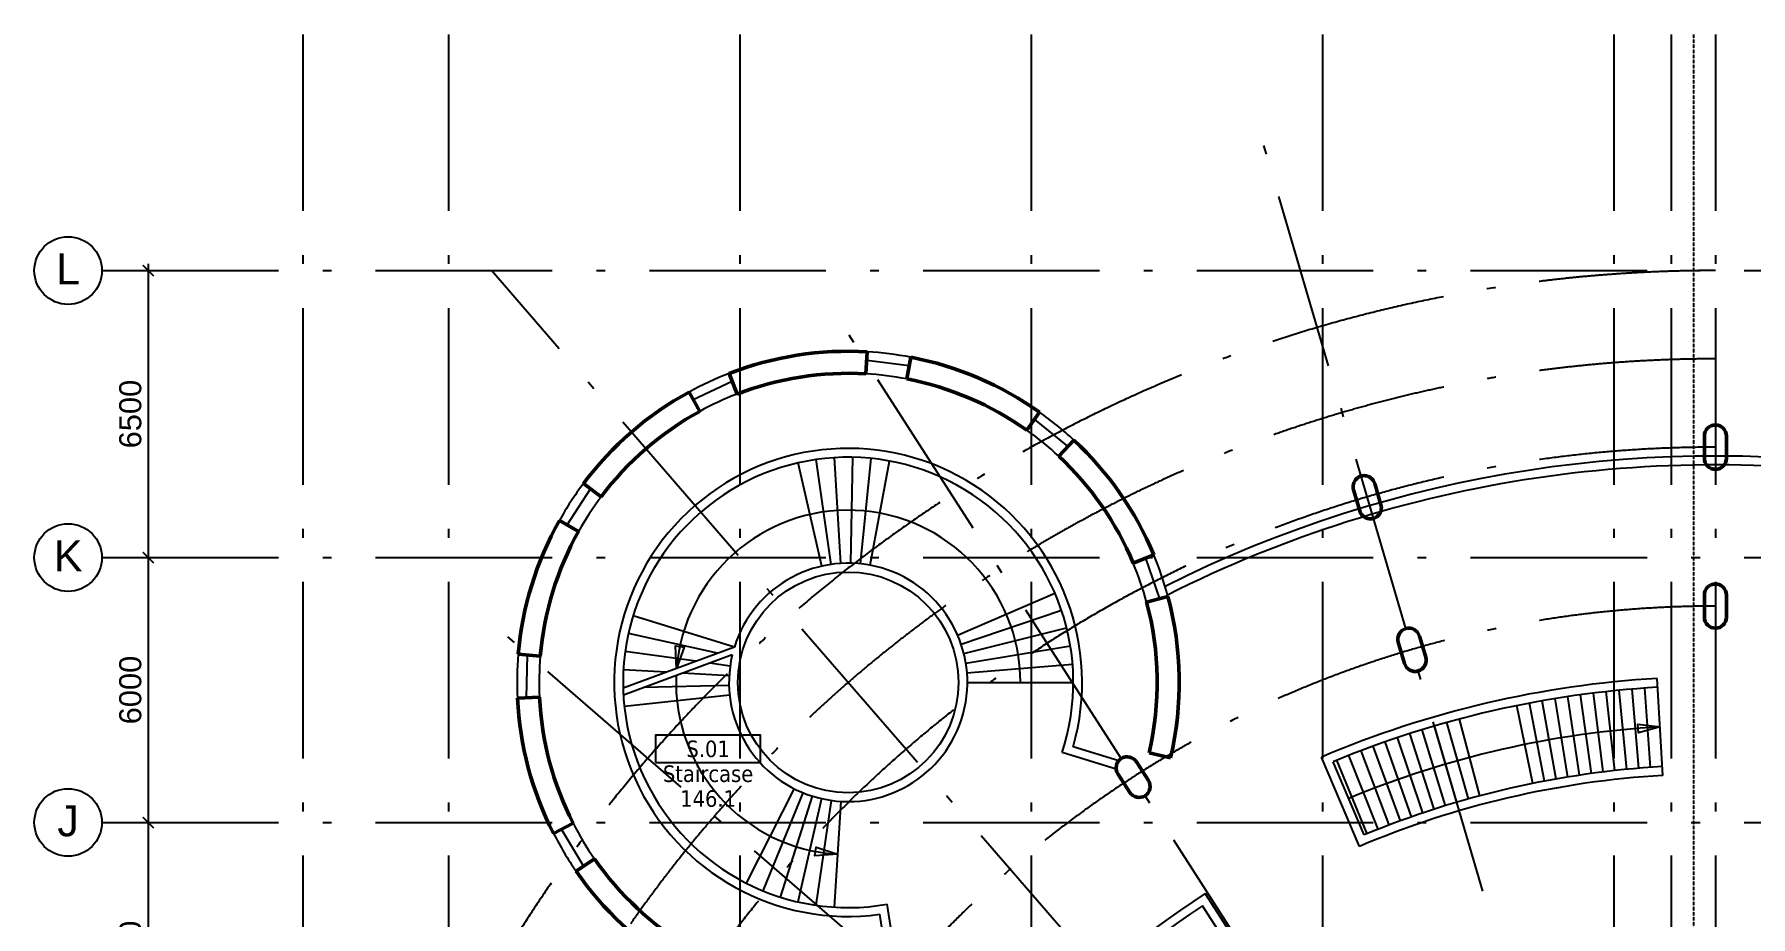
# Model space of a CAD drawing. Header units: millimetres. Extents: x 2558 to 253942, y 1343 to 186042.
# Drawn here: x 131420 to 170299, y 162610 to 182593 of the extents above; entities that cross this region are included whole.
import ezdxf
from ezdxf.enums import TextEntityAlignment as Align

# ---------------------------------------------------------------- set-up
doc = ezdxf.new("R2010")
doc.units = ezdxf.units.MM
doc.linetypes.add('DASHED', pattern=[0.75, 0.5, -0.25])
doc.linetypes.add('OSY', pattern=[6200, 4000, -1000, 200, -1000])
for name, color, linetype in [('AKS-NUM', 3, 'Continuous'), ('axes', 40, 'OSY'), ('DIM', 4, 'Continuous'), ('F', 4, 'Continuous'), ('P', 3, 'Continuous'), ('R', 7, 'Continuous'), ('T-EXPL pom', 9, 'Continuous')]:
    doc.layers.add(name, color=color, linetype=linetype)
doc.layers.add('Kolumns', color=5, linetype='Continuous', lineweight=50)
doc.layers.add('ST', color=5, linetype='Continuous', lineweight=50)
doc.styles.add('DIM100', font='arial.ttf')
doc.styles.add('dim200', font='arial.ttf')
doc.styles.add('EXPL', font='tahoma.ttf')
doc.dimstyles.new('DIM200', dxfattribs={"dimtxt": 500, "dimasz": 250, "dimexe": 200, "dimexo": 200, "dimgap": 150, "dimtad": 1, "dimdec": 0, "dimzin": 0, "dimdsep": 46, "dimtxsty": 'dim200', "dimblk": 'ARCHTICK', "dimcen": 100, "dimdle": 150, "dimclrd": 256, "dimclre": 256, "dimclrt": 256, "dimaunit": 1, "dimadec": 4, "dimazin": 0, "dimtfac": 1, "dimtdec": 0, "dimtix": 1, "dimtofl": 0, "dimtmove": 0, "dimatfit": 0, "dimldrblk": 'DOT', "dimfxl": 200, "dimtolj": 1, "dimtzin": 0, "dimarcsym": 0})

# ---------------------------------------------------------------- blocks, each defined once
blk = doc.blocks.new('_ArchTick')
at = {"color": 0, "linetype": 'ByBlock', "const_width": 0.15}
blk.add_lwpolyline([(-0.5, -0.5), (0.5, 0.5)], dxfattribs=at)
blk = doc.blocks.new('*D470')
at = {"layer": 'Defpoints', "color": 0, "transparency": 16777216}
for p in [(132951, 177243), (132951, 170743), (134001, 170743)]:
    blk.add_point(p, dxfattribs=at)
at = {"layer": 'DIM', "lineweight": -2, "transparency": 16777216}
for p, q in [((134001, 177393), (134001, 170593)), ((133151, 177243), (134201, 177243)), ((133151, 170743), (134201, 170743))]:
    blk.add_line(p, q, dxfattribs=at)
at = {"layer": 'DIM', "lineweight": -2, "transparency": 16777216, "xscale": 250, "yscale": 250, "zscale": 250}
for p, rotation in [((134001, 177243), 90), ((134001, 170743), 270)]:
    blk.add_blockref('_ArchTick', p, dxfattribs=dict(at, rotation=rotation))
at = {"layer": 'DIM', "transparency": 16777216, "insert": (133596, 173993), "char_height": 500, "attachment_point": 5, "rotation": 90, "style": 'dim200'}
blk.add_mtext('\\A1;6500', dxfattribs=at)
blk = doc.blocks.new('_Dot')
at = {"layer": 'P', "color": 0, "lineweight": -2}
blk.add_line((-0.5, 0), (-1, 0), dxfattribs=at)
at = {"layer": 'P', "color": 0, "const_width": 0.5}
blk.add_lwpolyline([(-0.25, 0, 1), (0.25, 0, 1)], format="xyb", close=True, dxfattribs=at)
blk = doc.blocks.new('*D471')
at = {"layer": 'Defpoints', "color": 0, "transparency": 16777216}
for p in [(132951, 170743), (132951, 164743), (134001, 164743)]:
    blk.add_point(p, dxfattribs=at)
at = {"layer": 'DIM', "lineweight": -2, "transparency": 16777216}
for p, q in [((133151, 170743), (134201, 170743)), ((134001, 170893), (134001, 164593)), ((133151, 164743), (134201, 164743))]:
    blk.add_line(p, q, dxfattribs=at)
at = {"layer": 'DIM', "lineweight": -2, "transparency": 16777216, "xscale": 250, "yscale": 250, "zscale": 250}
for p, rotation in [((134001, 170743), 90), ((134001, 164743), 270)]:
    blk.add_blockref('_ArchTick', p, dxfattribs=dict(at, rotation=rotation))
at = {"layer": 'DIM', "transparency": 16777216, "insert": (133596, 167743), "char_height": 500, "attachment_point": 5, "rotation": 90, "style": 'dim200'}
blk.add_mtext('\\A1;6000', dxfattribs=at)
blk = doc.blocks.new('*D472')
at = {"layer": 'Defpoints', "color": 0, "transparency": 16777216}
for p in [(132951, 164743), (132951, 158743), (134001, 158743)]:
    blk.add_point(p, dxfattribs=at)
at = {"layer": 'DIM', "lineweight": -2, "transparency": 16777216}
for p, q in [((134001, 164893), (134001, 158593)), ((133151, 164743), (134201, 164743)), ((133151, 158743), (134201, 158743))]:
    blk.add_line(p, q, dxfattribs=at)
at = {"layer": 'DIM', "lineweight": -2, "transparency": 16777216, "xscale": 250, "yscale": 250, "zscale": 250}
for p, rotation in [((134001, 164743), 90), ((134001, 158743), 270)]:
    blk.add_blockref('_ArchTick', p, dxfattribs=dict(at, rotation=rotation))
at = {"layer": 'DIM', "transparency": 16777216, "insert": (133596, 161743), "char_height": 500, "attachment_point": 5, "rotation": 90, "style": 'dim200'}
blk.add_mtext('\\A1;6000', dxfattribs=at)
blk = doc.blocks.new('nomkom')
blk.add_lwpolyline([(-950, 0), (950, 0), (950, 500), (-950, 500)], close=True)
at = {"style": 'EXPL'}
for tag, height, p in [('NO_LEGEND', 300, (0, 100)), ('ROOM_NAME', 200, (0, -350)), ('AREA', 300, (0, -800))]:
    blk.add_attdef(tag, text='', height=height, dxfattribs=at).set_placement(p, align=Align.CENTER)

msp = doc.modelspace()

# ---------------------------------------------------------------- linework, layer by layer
at = {"layer": 'AKS-NUM'}
for centre in [(132185.5, 177243.4), (132185.5, 170743.4), (132185.5, 164743.4)]:
    msp.add_circle(centre, 765.9, dxfattribs=at)
at = {"layer": 'axes'}
for p, q in [((137501.4, 182593.4), (137501.4, 101893.4)), ((140801.4, 182593.4), (140801.4, 101893.4)), ((147401.4, 182593.4), (147401.4, 101893.4)), ((154001.4, 182593.4), (154001.4, 101893.4)), ((160601.4, 182593.4), (160601.4, 101893.4)), ((167201.4, 182593.4), (167201.4, 101893.4)), ((168501.4, 182593.4), (168501.4, 101893.4)), ((169501.4, 182593.4), (169501.4, 101893.4)), ((165979.7, 157237.1), (159077.3, 180744.6)), ((132951.4, 177243.4), (248059.2, 177243.4)), ((155487.4, 161416.4), (141773.2, 177243.4)), ((162743.4, 155759.1), (149497.7, 176369.8)), ((132951.4, 170743.4), (248059.2, 170743.4)), ((169501.4, 145243.4), (141538.7, 169473.3)), ((132951.4, 164743.4), (248059.2, 164743.4))]:
    msp.add_line(p, q, dxfattribs=at)
for radius, end in [(32000, 270), (30000, 271.14599), (28000, 270), (24400, 270)]:
    msp.add_arc((169501.4, 145243.4), radius, 90, end, dxfattribs=at)
at = {"layer": 'F'}
for p, q in [((151240.6, 175083.4), (150274.7, 175204)), ((147230.1, 174727.5), (146347.2, 174317.7)), ((154074.7, 173873.3), (154829.8, 173259)), ((143486.9, 171484.1), (144018.2, 172299.6)), ((156591.3, 170730.4), (156905.9, 169809.3)), ((142582, 168538.2), (142563.9, 167565)), ((143358.4, 164587.5), (143858.9, 163752.7))]:
    msp.add_line(p, q, dxfattribs=at)
for centre, radius, start, end in [((149855.6, 167915.9), 7500, 79.06346, 86.70857), ((149855.6, 167915.9), 7500, 111.07884, 118.72395), ((149855.6, 167915.9), 7000, 79.06346, 86.70857), ((149855.6, 167915.9), 7000, 111.07884, 118.72395), ((149855.6, 167915.9), 7500, 47.04807, 54.69318), ((149855.6, 167915.9), 7000, 47.04807, 54.69318), ((169501.4, 145243.4), 27800, 80.89331, 116.64693), ((169501.4, 145243.4), 27600, 80.19533, 116.7244), ((149855.6, 167915.9), 7500, 143.09423, 150.73934), ((149855.6, 167915.9), 7000, 143.09423, 150.73934), ((149855.6, 167915.9), 7500, 15.03269, 22.67779), ((149855.6, 167915.9), 7000, 15.03269, 22.67779), ((149855.6, 167915.9), 7500, 175.10962, 182.75472), ((149855.6, 167915.9), 7000, 175.10962, 182.75472), ((149855.6, 167915.9), 7500, 207.125, 214.77011), ((149855.6, 167915.9), 7000, 207.125, 214.77011)]:
    msp.add_arc(centre, radius, start, end, dxfattribs=at)
at = {"layer": 'Kolumns'}
for points in [[(169751.4, 173493.4, 1), (169251.4, 173493.4), (169251.4, 172993.4, 1), (169751.4, 172993.4)], [(161782.3, 172419.5, 1), (161302.6, 172278.6), (161443.4, 171798.9, 1), (161923.2, 171939.8)], [(169751.4, 169893.4, 1), (169251.4, 169893.4), (169251.4, 169393.4, 1), (169751.4, 169393.4)], [(162796.6, 168965.3, 1), (162316.8, 168824.5), (162457.7, 168344.7, 1), (162937.4, 168485.6)], [(155964.3, 165845.1, -1), (156384.9, 166115.5), (156655.2, 165694.8, -1), (156234.6, 165424.5)]]:
    msp.add_lwpolyline(points, format="xyb", close=True, dxfattribs=at)
at = {"layer": 'P'}
for p, q in [((149912.1, 170615.3), (149962.3, 173014.8)), ((149256.4, 170548.6), (148723.8, 172888.7)), ((149472.9, 170588.6), (149132.7, 172964.4)), ((149691.9, 170610.9), (149546.5, 173006.5)), ((150131.8, 170601.7), (150377.4, 172989.1)), ((150349.8, 170570.3), (150789.1, 172929.7)), ((152334.1, 168986.8), (154537.2, 169938.8)), ((152413.1, 168781.3), (154686.5, 169550.6)), ((147276.7, 168715.5), (144984.4, 169426.3)), ((152475.1, 168570), (154803.6, 169151.5)), ((146895.9, 168574.9), (144877.5, 169024.4)), ((152519.7, 168354.4), (154887.9, 168744.2)), ((147276.7, 168715.5), (144757.2, 167785.3)), ((147228.1, 168537.7), (144763.7, 167627.8)), ((146404.6, 168393.5), (144803.7, 168615.1)), ((147181.1, 168286), (146719.6, 168349.9)), ((145736, 168146.6), (144763.6, 168201.1)), ((147159.8, 168066.9), (146112, 168125.6)), ((152546.6, 168135.9), (154938.6, 168331.4)), ((168311.4, 165809), (168184.3, 168005.3)), ((147171.1, 167627), (144784.8, 167370.3)), ((147156.5, 167846.7), (145222.6, 167797.2)), ((152555.6, 167915.9), (154955.6, 167915.9)), ((166423.6, 165814.4), (166157.3, 167594.6)), ((166690.5, 165852.6), (166447.2, 167636.1)), ((166957.8, 165887.3), (166737.6, 167673.8)), ((167225.5, 165918.5), (167028.6, 167707.7)), ((167493.6, 165946.3), (167319.9, 167737.9)), ((167762.1, 165970.6), (167611.6, 167764.3)), ((168030.8, 165991.4), (167903.6, 167786.9)), ((165361.9, 165627.3), (165003.7, 167391.3)), ((165626.4, 165679.3), (165291, 167447.8)), ((165891.5, 165727.8), (165579.1, 167500.4)), ((166157.3, 165772.8), (165867.9, 167549.4)), ((163386.6, 165124.3), (162857.5, 166844.8)), ((163644.8, 165201.9), (163138, 166929)), ((163903.9, 165276.1), (163419.5, 167009.7)), ((164164, 165346.9), (163702.1, 167086.7)), ((155984.8, 166143), (154951.6, 166459.5)), ((162364.7, 164780.8), (161747.1, 166471.5)), ((162618.5, 164871.6), (162022.9, 166570.2)), ((162873.5, 164959.1), (162299.9, 166665.3)), ((163129.5, 165043.4), (162578.1, 166756.8)), ((155926.2, 165951.8), (154701.7, 166326.9)), ((161440.3, 164200.7), (160579.4, 166225.2)), ((161546.4, 164462.1), (160842, 166118.6)), ((161610.8, 164488.6), (160927.9, 166154.1)), ((161860.8, 164589.2), (161199.6, 166263.4)), ((162112.2, 164686.6), (161472.7, 166369.2)), ((148631.2, 165509.5), (147542.9, 163370.4)), ((148831.4, 165417.7), (147921, 163197.1)), ((149038.3, 165342.5), (148311.9, 163055.1)), ((149250.7, 165284.5), (148713.1, 162945.5)), ((149467.1, 165244), (149121.9, 162868.9)), ((149686.2, 165221.2), (149535.6, 162825.9)), ((159756, 160315.1), (157943.7, 163135)), ((150738.1, 161596.7), (150571.9, 162664.5)), ((150935.7, 161627.5), (150738.7, 162892.9)), ((159577.3, 160223.2), (157884.4, 162857.4))]:
    msp.add_line(p, q, dxfattribs=at)
for points in [[(145968.4, 168232.5), (145944.4, 168741.8), (146142.1, 168711.9), (145968.4, 168232.5)], [(168247.8, 166907.2), (167756.2, 166772.1), (167742, 166971.6), (168247.8, 166907.2)], [(149610.9, 164023.6), (149102.2, 163987.9), (149127.6, 164186.3), (149610.9, 164023.6)]]:
    msp.add_lwpolyline(points, close=True, dxfattribs=at)
msp.add_circle((149855.6, 167915.9), 2500, dxfattribs=at)
for centre, radius, start, end in [((149855.6, 167915.9), 5300, 344.05071, 277.76747), ((149855.6, 167915.9), 5100, 341.84607, 279.97211), ((149855.6, 167915.9), 3900, 0, 175.34388), ((149855.6, 167915.9), 2700, 166.68526, 162.77282), ((149855.6, 167915.9), 3900, 177.75105, 266.40241), ((169501.4, 145243.4), 22800, 93.3117, 113.03643), ((169501.4, 145243.4), 22600, 93.3117, 112.52938), ((169501.4, 145243.4), 21700, 93.3117, 112.50835), ((169501.4, 145243.4), 20600, 93.3117, 113.03643), ((169501.4, 145243.4), 20800, 93.3117, 112.4855), ((169501.4, 145243.4), 21300, 122.86177, 180), ((169501.4, 145243.4), 21100, 123.40615, 180)]:
    msp.add_arc(centre, radius, start, end, dxfattribs=at)
at = {"layer": 'R', "color": 7, "linetype": 'DASHED'}
msp.add_line((169001.4, 182593.4), (169001.4, 109343.4), dxfattribs=at)
at = {"layer": 'ST'}
for p, q in [((150286.2, 175403.5), (150257.5, 174904.3)), ((151278.5, 175279.7), (151183.6, 174788.8)), ((147158.2, 174914), (147338, 174447.5)), ((146251.1, 174493), (146491.4, 174054.5)), ((154190.2, 174036.4), (153901.3, 173628.4)), ((154966, 173405.3), (154625.3, 173039.4)), ((143858.4, 172419.6), (144258.2, 172119.4)), ((143312.5, 171581.8), (143748.7, 171337.4)), ((156775.7, 170807.5), (156314.4, 170614.7)), ((157098.9, 169861.2), (156616, 169731.5)), ((142382.9, 168555.3), (142881.1, 168512.6)), ((142364.2, 167555.4), (142863.7, 167579.5)), ((157158.6, 166208.3), (156671.7, 166322.2)), ((143180.5, 164496.4), (143625.5, 164724.4)), ((143694.7, 163638.8), (144105.4, 163923.9))]:
    msp.add_line(p, q, dxfattribs=at)
for radius, start, end in [(7500, 86.70857, 111.07884), (7500, 54.69318, 79.06346), (7000, 86.70857, 111.07884), (7000, 54.69318, 79.06346), (7500, 118.72395, 143.09423), (7000, 118.72395, 143.09423), (7500, 22.67779, 47.04807), (7000, 22.67779, 47.04807), (7500, 150.73934, 175.10962), (7000, 150.73934, 175.10962), (7000, 346.83986, 15.03269), (7500, 346.83986, 15.03269), (7000, 182.75472, 207.125), (7500, 182.75472, 207.125), (7000, 214.77011, 239.14039), (7500, 214.77011, 239.14039)]:
    msp.add_arc((149855.6, 167915.9), radius, start, end, dxfattribs=at)

# ---------------------------------------------------------------- block references
at = {"layer": 'T-EXPL pom'}
ref = msp.add_blockref('nomkom', (146682, 166098.3), dxfattribs=dict(at, xscale=1.25, yscale=1.25, zscale=1.25))
ref.add_attrib('ПЛОЩАДЬ', '146.1', dxfattribs={"layer": '0', "height": 375, "style": 'EXPL'}).set_placement((146682, 165098.3), align=Align.CENTER)
ref.add_attrib('НОМЕР_ПО_ЭКСПЛИКАЦИИ', 'S.01', dxfattribs={"layer": '0', "height": 375, "style": 'EXPL'}).set_placement((146682, 166223.3), align=Align.CENTER)
ref.add_attrib('НАИМЕНОВАНИЕ_ПОМЕЩЕНИЯ', 'Staircase', dxfattribs={"layer": '0', "height": 375, "style": 'EXPL'}).set_placement((146682, 165660.8), align=Align.CENTER)

# ---------------------------------------------------------------- texts
at = {"layer": 'AKS-NUM', "style": 'DIM100'}
for s, p in [('L', (132185.8, 176930.8)), ('K', (132185.8, 170430.8)), ('J', (132185.8, 164430.8))]:
    msp.add_text(s, height=700, rotation=0, dxfattribs=at).set_placement(p, align=Align.CENTER)

# ---------------------------------------------------------------- dimensions: what is measured, and where the dimension line sits
at = {"layer": 'DIM'}
for base, p1, p2, picture, middle in [((134001.4, 170743.4), (132951.4, 177243.4), (132951.4, 170743.4), '*D470', (133596.1, 173993.4)), ((134001.4, 164743.4), (132951.4, 170743.4), (132951.4, 164743.4), '*D471', (133596.1, 167743.4)), ((134001.4, 158743.4), (132951.4, 164743.4), (132951.4, 158743.4), '*D472', (133596.1, 161743.4))]:
    dim = msp.add_linear_dim(base=base, p1=p1, p2=p2, angle=270, dimstyle='DIM200', dxfattribs=at)
    dim.commit()
    dim.dimension.update_dxf_attribs({"geometry": picture, "text_midpoint": middle})

doc.saveas('drawing.dxf')
